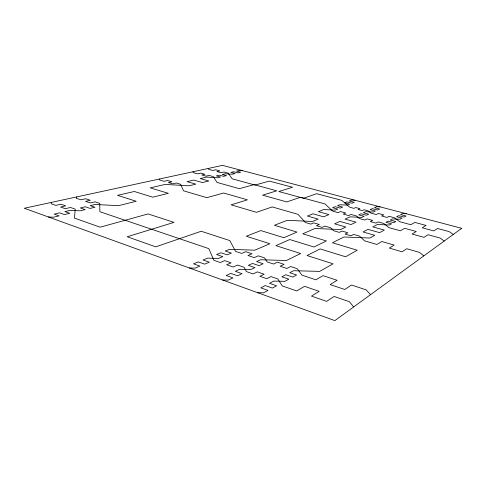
<?xml version="1.0" encoding="UTF-8"?>
<svg xmlns="http://www.w3.org/2000/svg" width="486" height="486" viewBox="0 0 486 486"><rect width="100%" height="100%" fill="white"/><g stroke="black" fill="none" stroke-linecap="round" stroke-linejoin="round"><path stroke-width="0.73" d="M76.43 196.976L76.308 198.264L80.913 199.801L85.694 198.738L90.329 200.268L85.566 201.35L90.262 202.917L95.007 201.818L99.733 203.379L99.879 211.72L208.804 248.632L213.913 260.314L220.267 262.525L224.726 260.636L231.111 262.835L226.689 264.755L233.183 267.014L237.569 265.058L244.094 267.306L246.396 271.601L253.109 273.934L257.367 271.881L264.123 274.207L259.907 276.297L266.778 278.685L270.945 276.558L277.852 278.94L282.245 285.902L296.691 290.938L304.601 286.351L319.18 291.351L311.477 296.102L326.628 301.387L334.107 296.472L349.385 301.715L353.65 306.945M51.431 202.383L51.145 203.756L55.823 205.384L61.005 204.229L65.719 205.851L60.55 207.024L65.324 208.682L70.476 207.492L75.275 209.144L74.431 218.086L100.152 227.187L148.054 213.931L173.994 222.388L127.217 236.755L155.727 246.839L201.204 231.251L229.781 240.564L235.558 251.365L241.736 253.425L245.795 251.705L251.997 253.753L247.975 255.502L254.281 257.604L258.266 255.83L264.597 257.926L267.093 261.881L273.606 264.05L277.47 262.185L284.012 264.348L280.185 266.243L286.837 268.46L290.622 266.535L297.304 268.746L301.928 275.137L315.882 279.808L323.044 275.653L337.114 280.294L330.152 284.583L344.756 289.474L351.506 285.033L366.219 289.887L370.532 294.662M257.689 292.7L263.576 292.803L268.005 290.415L260.83 287.858L265.216 285.555L272.342 288.077L276.595 285.786L269.517 283.308L273.727 281.096L284.839 281.345L288.836 279.189L281.898 276.82L285.865 274.742L292.754 277.075L296.6 275.003L289.753 272.701L293.562 270.708L319.642 271.388L333.092 263.819L307.018 255.533L320.171 248.929L345.589 256.784L357.228 250.229L332.436 242.763L343.912 236.998L369.773 238.037L374.767 235.303L363.036 231.95L368.017 229.38L379.609 232.654L384.305 230.091L372.847 226.883L377.531 224.459L389.359 225.006L391.552 223.821L385.969 222.296L388.156 221.148L393.709 222.661L395.835 221.513L390.319 220.018L392.445 218.9L400.002 219.265L402.043 218.165L396.612 216.72L398.654 215.65L404.048 217.084L406.029 216.015L400.664 214.593L402.645 213.554L406.284 213.743M222.509 279.972L228.299 280.1L232.964 277.913L226.197 275.495L230.807 273.387L237.526 275.762L242.004 273.661L235.321 271.322L239.75 269.293L250.697 269.578L254.913 267.598L248.352 265.356L252.532 263.448L259.05 265.654L263.108 263.752L256.632 261.571L260.654 259.731L286.369 260.508L300.664 253.516L275.89 245.649L289.778 239.531L313.968 247.01L326.392 240.941L302.754 233.821L314.91 228.469L340.486 229.574L345.825 227.029L334.599 223.821L339.902 221.428L351.001 224.562L356.025 222.175L345.048 219.101L350.042 216.847L361.754 217.412L364.099 216.313L358.747 214.848L361.086 213.773L366.414 215.225L368.692 214.156L363.394 212.716L365.672 211.677L373.157 212.06L375.338 211.033L370.125 209.636L372.306 208.64L377.494 210.019L379.621 209.023L374.463 207.656L376.583 206.684L380.192 206.878M189.34 267.974L195.038 268.12L199.898 266.109L193.507 263.831L198.306 261.893L204.661 264.141L209.332 262.209L203.014 259.998L207.631 258.133L218.408 258.455L222.819 256.632L216.604 254.512L220.966 252.75L227.144 254.846L231.391 253.091L225.249 251.025L229.453 249.33L254.81 250.181L269.851 243.729L246.28 236.239L260.818 230.583L283.873 237.709L296.982 232.083L274.426 225.285L287.196 220.316L312.48 221.476L318.13 219.113L307.383 216.039L312.978 213.81L323.609 216.817L328.931 214.593L318.409 211.647L323.682 209.545L335.273 210.134L337.758 209.102L332.618 207.698L335.097 206.696L340.212 208.093L342.63 207.091L337.539 205.712L339.951 204.74L347.362 205.135L349.683 204.175L344.671 202.832L346.986 201.903L351.967 203.227L354.227 202.298L349.264 200.979L351.518 200.074L355.09 200.268M48.369 216.963L53.618 217.193L59.104 215.869L54.195 214.119L59.602 212.844L64.492 214.575L69.796 213.299L64.911 211.592L70.142 210.359L80.123 210.815L85.159 209.606L80.33 207.953L85.299 206.781L90.11 208.415L94.983 207.243L90.189 205.627L94.995 204.497L118.62 205.639L136.22 201.277L117.533 195.342L134.349 191.49L152.762 197.182L168.338 193.325L150.198 187.857L165.161 184.431L189.042 185.798L195.828 184.151L187.061 181.643L193.732 180.087L202.425 182.548L208.852 180.986L200.22 178.569L206.544 177.092L217.552 177.761L220.571 177.038L216.331 175.877L219.326 175.173L223.548 176.321L226.488 175.616L222.278 174.474L225.2 173.788L232.259 174.225L235.09 173.545L230.929 172.433L233.736 171.771L237.885 172.876L240.643 172.208L236.518 171.115L239.258 170.471L242.666 170.689M453.292 234.44L449.137 231.603L437.509 228.487L433.804 230.923L422.231 227.794L426.07 225.425L414.825 222.412L410.852 224.72L399.656 221.695L394.547 217.801L389.134 216.349L387.002 217.43L381.607 215.978L383.764 214.909L378.436 213.476L376.249 214.533L370.94 213.099L368.212 210.894L364.044 209.776L362.234 210.59L358.079 209.466L359.907 208.664L355.788 207.558L353.942 208.354L349.835 207.243L341.773 200.366L316.678 193.689L303.531 198.264L278.818 191.533L292.542 187.268L269.323 181.096L255.071 185.063L232.229 178.842L228.08 173.107L223.931 171.989L221.033 172.664L216.902 171.546L219.818 170.884L215.723 169.79L212.795 170.44L208.725 169.341L208.178 168.472M444.234 241.032L440.024 238.006L428.032 234.72L424.035 237.344L412.104 234.039L416.247 231.488L404.662 228.311L400.379 230.789L388.855 227.6L383.746 223.463L378.175 221.932L375.885 223.098L370.338 221.561L372.653 220.413L367.179 218.907L364.828 220.043L359.373 218.53L356.372 215.936L351.032 214.466L348.59 215.553L343.268 214.083L345.734 213.008L340.479 211.568L337.989 212.625L332.752 211.173L324.988 203.944L300.409 197.255L286.795 201.921L262.604 195.165L276.771 190.816L254.014 184.619L239.349 188.671L216.981 182.432L213.299 176.594L209.071 175.428L205.979 176.145L201.769 174.978L204.873 174.28L200.712 173.131L197.589 173.824L193.44 172.682L192.954 171.771M423.816 255.891L419.521 252.416L406.733 248.723L402.043 251.803L389.329 248.085L394.182 245.096L381.862 241.53L376.857 244.44L364.609 240.862L359.543 236.141L353.644 234.428L350.971 235.789L345.09 234.076L347.794 232.733L341.998 231.057L339.264 232.375L333.487 230.692L330.565 227.74L324.927 226.105L322.09 227.369L316.471 225.729L319.338 224.483L313.792 222.88L310.894 224.107L305.372 222.497L297.997 214.326L272.184 206.927L256.462 212.315L231.111 204.837L247.423 199.831L223.657 193.015L206.817 197.674L183.514 190.804L180.664 184.291L176.278 183.015L172.749 183.836L168.375 182.56L171.923 181.752L167.603 180.5L164.043 181.296L159.736 180.039L159.396 179.03M461.7 228.323L334.854 320.62L24.3 208.257L222.485 165.38L461.7 228.323"/></g></svg>
